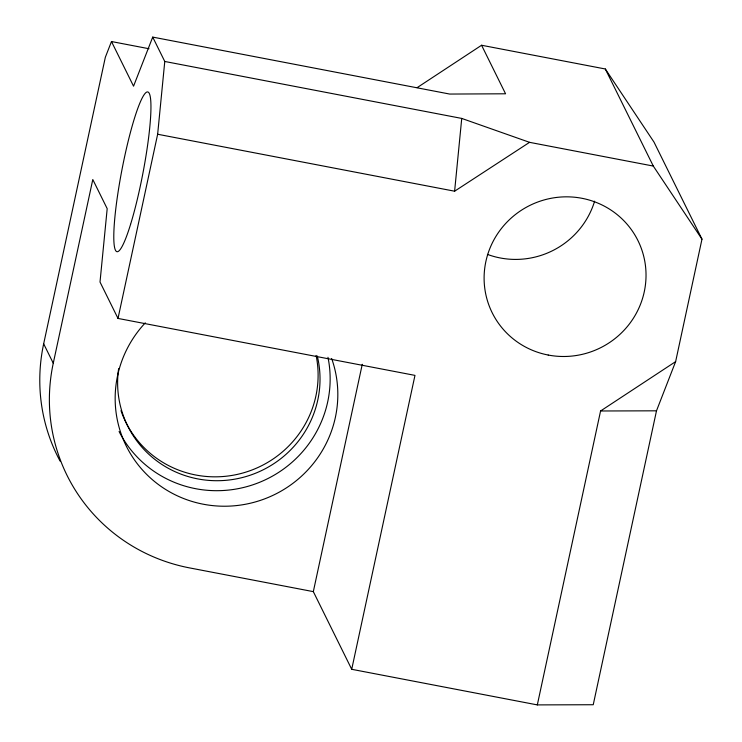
<?xml version="1.0" encoding="UTF-8"?>
<svg xmlns="http://www.w3.org/2000/svg" width="742" height="742" viewBox="0 0 742 742"><rect width="100%" height="100%" fill="white"/><g stroke="black" fill="none" stroke-linecap="round" stroke-linejoin="round"><path stroke-width="1.11" d="M481.577 45.253L605.314 68.987L653.999 142.084L701.978 239.165L675.628 361.623L656.494 410.818L593.238 704.733L537.319 704.9L351.717 669.303L414.973 375.387L118.006 318.429L157.647 134.246L164.77 61.465L152.722 37.1L449.689 94.058L505.562 93.789L481.577 45.253L417.115 87.658M157.647 134.246L454.614 191.204L461.737 118.423L164.77 61.465M60.111 461.125A177.913 173.832 -26.3 0 1 43.667 343.815L105.345 57.255L111.476 41.543L149.021 48.74M351.717 669.303L313.328 591.634L189.59 567.908A177.913 173.832 -26.3 0 1 53.266 363.228L92.796 179.536L107.191 208.66L100.012 282.025L118.006 318.429M313.328 591.634L362.263 364.303M537.319 704.9L600.575 410.985L675.628 361.623M152.722 37.1L133.551 86.193L111.476 41.543M454.614 191.204L529.556 142.334L653.294 166.06L701.978 239.165M600.575 410.985L656.494 410.818M461.737 118.423L529.556 142.334M605.314 68.987L653.294 166.06M43.667 343.815L53.266 363.228M331.655 358.516A111.829 109.26 -26.3 0 1 279.428 492.048A111.829 109.26 -26.3 0 1 138.3 465.039A111.829 109.26 -26.3 0 1 145.293 322.844M327.964 357.282A111.829 109.26 -26.3 0 1 254.84 484.118A111.829 109.26 -26.3 0 1 119.082 431.501M316.092 355.418A101.663 99.335 -26.3 0 1 243.163 472.923A101.663 99.335 -26.3 0 1 120.983 410.641M317.261 355.965A101.663 99.335 -26.3 0 1 223.49 480.51A101.663 99.335 -26.3 0 1 118.627 368.644M594.62 201.175A81.332 79.468 -26.3 0 1 487.401 254.385M130.583 224.334A81.332 10.62 -79.1 0 0 149.235 93.325A81.332 10.62 -79.1 0 0 117.282 197.437A81.332 10.62 -79.1 0 0 130.583 224.334M548.199 355.038A81.332 79.468 -26.3 0 0 642.08 250.629A81.332 79.468 -26.3 0 0 504.922 224.316A81.332 79.468 -26.3 0 0 548.199 355.038"/></g></svg>
